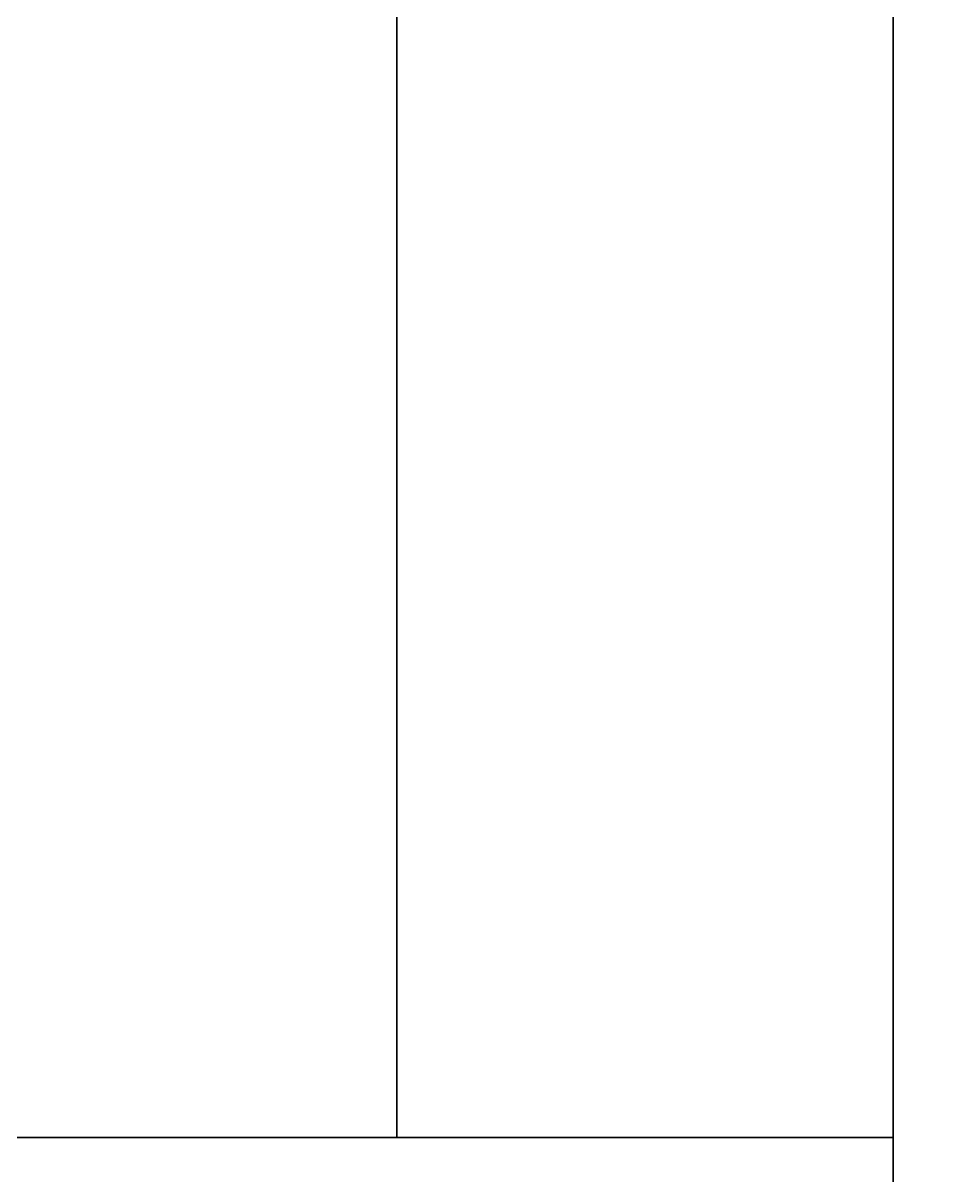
# Model space of a CAD drawing. Extents: x 0 to 4956, y -4930 to 0.
# Drawn here: x 1892.94 to 1926.6, y -4729.4 to -4687.57 of the extents above; entities that cross this region are included whole.
import ezdxf

# ---------------------------------------------------------------- set-up
doc = ezdxf.new("R2010")
doc.units = 0
for name, color, linetype in [('LAYER0', 7, 'CONTINUOUS'), ('LAYER1209', 7, 'CONTINUOUS'), ('LAYER835', 7, 'CONTINUOUS'), ('LAYER841', 7, 'CONTINUOUS'), ('LAYER844', 7, 'CONTINUOUS'), ('LAYER851', 7, 'CONTINUOUS'), ('LAYER991', 7, 'CONTINUOUS'), ('LAYER993', 7, 'CONTINUOUS')]:
    doc.layers.add(name, color=color, linetype=linetype)

msp = doc.modelspace()

# ---------------------------------------------------------------- linework, layer by layer
at = {"layer": 'LAYER0', "invisible_edges": 1}
for points in [[(4956, 0), (0, -4930), (0, 0), (4956, 0)], [(4956, -4930, 5), (0, 0, 5), (0, -4930, 5), (4956, -4930, 5)], [(0, 0, 5), (4956, -4930, 5), (4956, 0, 5), (0, 0, 5)], [(0, -4930), (4956, 0), (4956, -4930), (0, -4930)]]:
    msp.add_3dface(points, dxfattribs=at)
at = {"layer": 'LAYER1209', "invisible_edges": 1}
for points in [[(1924.5, -4785.4, 1989), (1140.5, -4310, 1989), (1140.5, -4785.4, 1989), (1924.5, -4785.4, 1989)], [(1140.5, -4310, 1989), (1924.5, -4785.4, 1989), (1924.5, -4310, 1989), (1140.5, -4310, 1989)], [(1924.5, -4310, 1971), (1140.5, -4785.4, 1971), (1140.5, -4310, 1971), (1924.5, -4310, 1971)], [(1140.5, -4785.4, 1971), (1924.5, -4310, 1971), (1924.5, -4785.4, 1971), (1140.5, -4785.4, 1971)], [(1924.5, -4785.4, 1989), (1924.5, -4310, 1971), (1924.5, -4310, 1989), (1924.5, -4785.4, 1989)], [(1924.5, -4310, 1971), (1924.5, -4785.4, 1989), (1924.5, -4785.4, 1971), (1924.5, -4310, 1971)]]:
    msp.add_3dface(points, dxfattribs=at)
at = {"layer": 'LAYER835', "invisible_edges": 1}
for points in [[(1924.5, -4785.4, 871), (1140.5, -4310, 871), (1140.5, -4785.4, 871), (1924.5, -4785.4, 871)], [(1140.5, -4310, 871), (1924.5, -4785.4, 871), (1924.5, -4310, 871), (1140.5, -4310, 871)], [(1924.5, -4310, 853), (1140.5, -4785.4, 853), (1140.5, -4310, 853), (1924.5, -4310, 853)], [(1140.5, -4785.4, 853), (1924.5, -4310, 853), (1924.5, -4785.4, 853), (1140.5, -4785.4, 853)], [(1924.5, -4785.4, 871), (1924.5, -4310, 853), (1924.5, -4310, 871), (1924.5, -4785.4, 871)], [(1924.5, -4310, 853), (1924.5, -4785.4, 871), (1924.5, -4785.4, 853), (1924.5, -4310, 853)]]:
    msp.add_3dface(points, dxfattribs=at)
at = {"layer": 'LAYER841', "invisible_edges": 1}
for points in [[(1924.5, -4810, 2545), (1924.5, -4250, 5), (1924.5, -4810, 5), (1924.5, -4810, 2545)], [(1924.5, -4250, 5), (1924.5, -4810, 2545), (1924.5, -4250, 2545), (1924.5, -4250, 5)], [(1942.5, -4810, 5), (1924.5, -4250, 5), (1942.5, -4250, 5), (1942.5, -4810, 5)], [(1924.5, -4250, 5), (1942.5, -4810, 5), (1924.5, -4810, 5), (1924.5, -4250, 5)], [(1924.5, -4810, 2545), (1942.5, -4250, 2545), (1924.5, -4250, 2545), (1924.5, -4810, 2545)], [(1942.5, -4250, 2545), (1924.5, -4810, 2545), (1942.5, -4810, 2545), (1942.5, -4250, 2545)]]:
    msp.add_3dface(points, dxfattribs=at)
at = {"layer": 'LAYER844', "invisible_edges": 1}
for points in [[(1140.5, -4810, 85), (1924.5, -4250, 85), (1924.5, -4810, 85), (1140.5, -4810, 85)], [(1924.5, -4250, 85), (1140.5, -4810, 85), (1140.5, -4250, 85), (1924.5, -4250, 85)], [(1140.5, -4250, 103), (1924.5, -4810, 103), (1924.5, -4250, 103), (1140.5, -4250, 103)], [(1924.5, -4810, 103), (1140.5, -4250, 103), (1140.5, -4810, 103), (1924.5, -4810, 103)], [(1924.5, -4810, 103), (1924.5, -4250, 85), (1924.5, -4250, 103), (1924.5, -4810, 103)], [(1924.5, -4250, 85), (1924.5, -4810, 103), (1924.5, -4810, 85), (1924.5, -4250, 85)]]:
    msp.add_3dface(points, dxfattribs=at)
at = {"layer": 'LAYER851', "invisible_edges": 1}
for points in [[(1924.5, -4810, 2544), (1140.5, -4250, 2544), (1140.5, -4810, 2544), (1924.5, -4810, 2544)], [(1140.5, -4250, 2544), (1924.5, -4810, 2544), (1924.5, -4250, 2544), (1140.5, -4250, 2544)], [(1924.5, -4250, 2526), (1140.5, -4810, 2526), (1140.5, -4250, 2526), (1924.5, -4250, 2526)], [(1140.5, -4810, 2526), (1924.5, -4250, 2526), (1924.5, -4810, 2526), (1140.5, -4810, 2526)], [(1924.5, -4810, 2544), (1924.5, -4250, 2526), (1924.5, -4250, 2544), (1924.5, -4810, 2544)], [(1924.5, -4250, 2526), (1924.5, -4810, 2544), (1924.5, -4810, 2526), (1924.5, -4250, 2526)]]:
    msp.add_3dface(points, dxfattribs=at)
at = {"layer": 'LAYER991', "invisible_edges": 1}
for points in [[(1888.5, -4728, 853), (1906.5, -4328, 853), (1888.5, -4328, 853), (1888.5, -4728, 853)], [(1906.5, -4328, 853), (1888.5, -4728, 853), (1906.5, -4728, 853), (1906.5, -4328, 853)], [(1906.5, -4728, 103), (1888.5, -4328, 103), (1906.5, -4328, 103), (1906.5, -4728, 103)], [(1888.5, -4328, 103), (1906.5, -4728, 103), (1888.5, -4728, 103), (1888.5, -4328, 103)], [(1906.5, -4728, 103), (1906.5, -4328, 853), (1906.5, -4728, 853), (1906.5, -4728, 103)], [(1906.5, -4328, 853), (1906.5, -4728, 103), (1906.5, -4328, 103), (1906.5, -4328, 853)], [(1888.5, -4728, 853), (1906.5, -4728, 103), (1906.5, -4728, 853), (1888.5, -4728, 853)], [(1906.5, -4728, 103), (1888.5, -4728, 853), (1888.5, -4728, 103), (1906.5, -4728, 103)]]:
    msp.add_3dface(points, dxfattribs=at)
at = {"layer": 'LAYER993', "invisible_edges": 1}
for points in [[(1906.5, -4728, 853), (1924.5, -4648, 853), (1906.5, -4648, 853), (1906.5, -4728, 853)], [(1924.5, -4648, 853), (1906.5, -4728, 853), (1924.5, -4728, 853), (1924.5, -4648, 853)], [(1924.5, -4728, 103), (1906.5, -4648, 103), (1924.5, -4648, 103), (1924.5, -4728, 103)], [(1906.5, -4648, 103), (1924.5, -4728, 103), (1906.5, -4728, 103), (1906.5, -4648, 103)], [(1906.5, -4648, 103), (1906.5, -4728, 853), (1906.5, -4648, 853), (1906.5, -4648, 103)], [(1906.5, -4728, 853), (1906.5, -4648, 103), (1906.5, -4728, 103), (1906.5, -4728, 853)], [(1924.5, -4728, 103), (1924.5, -4648, 853), (1924.5, -4728, 853), (1924.5, -4728, 103)], [(1924.5, -4648, 853), (1924.5, -4728, 103), (1924.5, -4648, 103), (1924.5, -4648, 853)], [(1906.5, -4728, 853), (1924.5, -4728, 103), (1924.5, -4728, 853), (1906.5, -4728, 853)], [(1924.5, -4728, 103), (1906.5, -4728, 853), (1906.5, -4728, 103), (1924.5, -4728, 103)]]:
    msp.add_3dface(points, dxfattribs=at)

doc.saveas('drawing.dxf')
